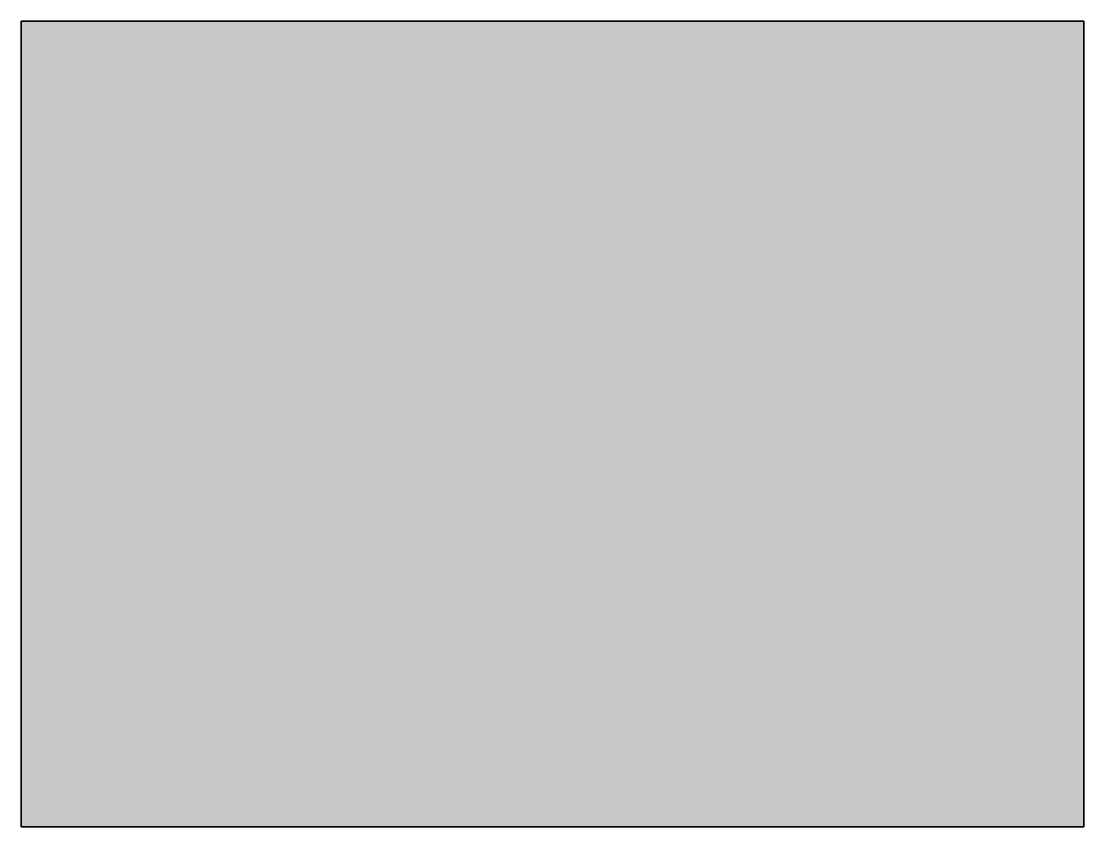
# Model space of a CAD drawing. Header units: inches. Extents: x 6.1 to 41.3, y -35 to -8.3.
import ezdxf

# ---------------------------------------------------------------- set-up
doc = ezdxf.new("R2010")
doc.units = ezdxf.units.IN
doc.header["$MEASUREMENT"] = 0
doc.layers.add('Layer 1', color=7, linetype='Continuous')

msp = doc.modelspace()

# ---------------------------------------------------------------- hatches: boundary and pattern name
at = {"layer": 'Layer 1', "true_color": 0x562727}
h = msp.add_hatch(color=19, dxfattribs=at)
h.dxf.hatch_style = 2
h.paths.add_polyline_path([(41.302, -35.021), (6.097, -35.021), (6.097, -8.328), (41.302, -8.328)])

# ---------------------------------------------------------------- linework, layer by layer
at = {"layer": 'Layer 1', "color": 7, "lineweight": 35, "true_color": 0xffffff}
msp.add_lwpolyline([(41.302, -35.021), (6.097, -35.021), (6.097, -8.328), (41.302, -8.328), (41.302, -35.021)], dxfattribs=at)

doc.saveas('drawing.dxf')
